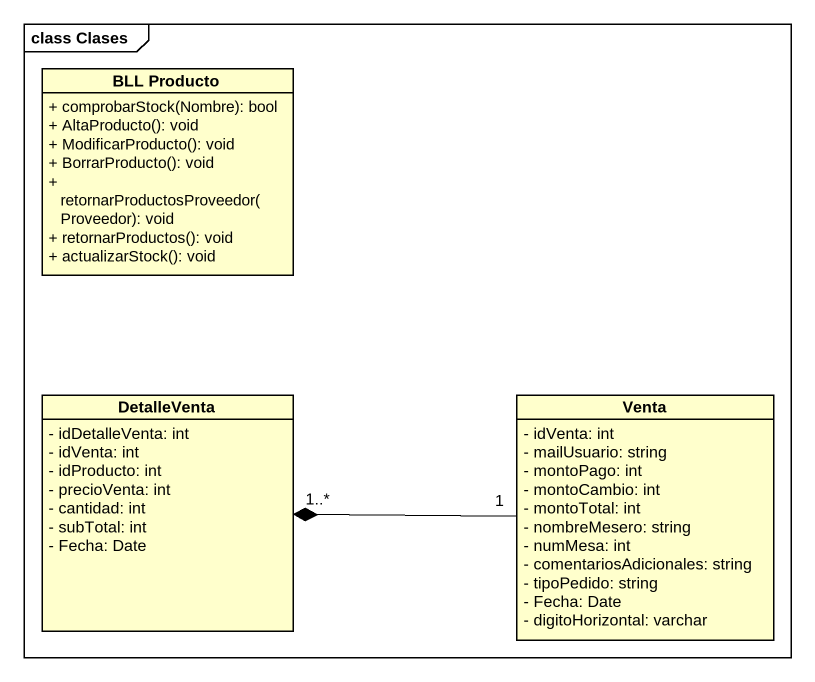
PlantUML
@startuml
mainframe class Clases
hide circle
hide empty members
skinparam classAttributeIconSize 0
class "BLL Producto" as BLL_Producto {
  + comprobarStock(Nombre): bool
  + AltaProducto(): void
  + ModificarProducto(): void
  + BorrarProducto(): void
  + retornarProductosProveedor(Proveedor): void
  + retornarProductos(): void
  + actualizarStock(): void
}
class DetalleVenta {
  - idDetalleVenta: int
  - idVenta: int
  - idProducto: int
  - precioVenta: int
  - cantidad: int
  - subTotal: int
  - Fecha: Date
}
class Venta {
  - idVenta: int
  - mailUsuario: string
  - montoPago: int
  - montoCambio: int
  - montoTotal: int
  - nombreMesero: string
  - numMesa: int
  - comentariosAdicionales: string
  - tipoPedido: string
  - Fecha: Date
  - digitoHorizontal: varchar
}
Venta "1" -left-* "1..*" DetalleVenta
@enduml
